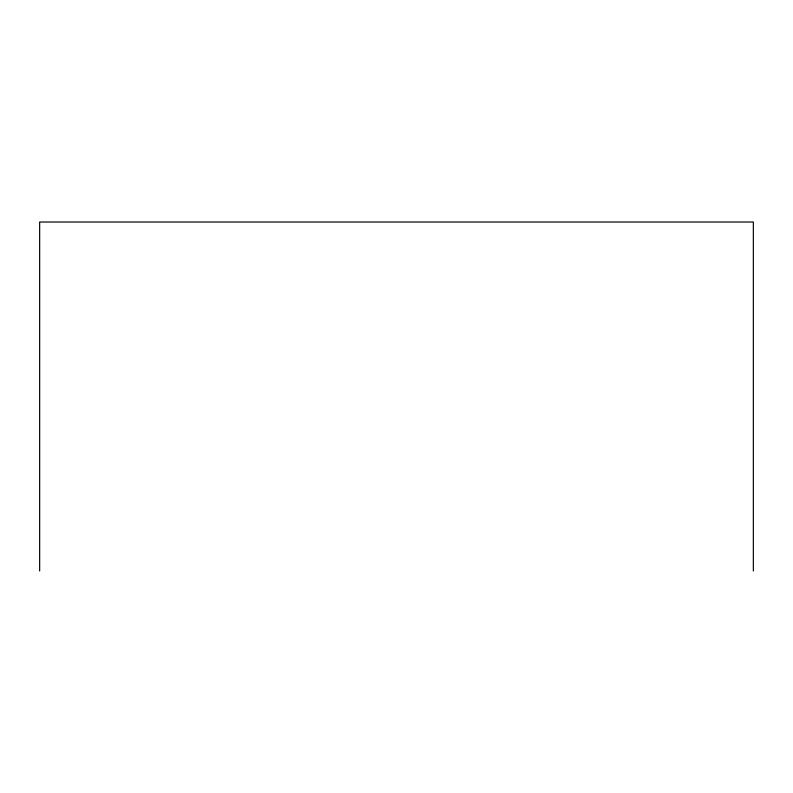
<?xml version="1.0" encoding="UTF-8"?>
<svg xmlns="http://www.w3.org/2000/svg" width="793" height="793" viewBox="0 0 793 793"><rect width="100%" height="100%" fill="white"/><g stroke="black" fill="none" stroke-linecap="round" stroke-linejoin="round"><path stroke-width="1.19" d="M753.35 570.98L753.35 222.02L39.65 222.02L39.65 570.98"/></g></svg>
